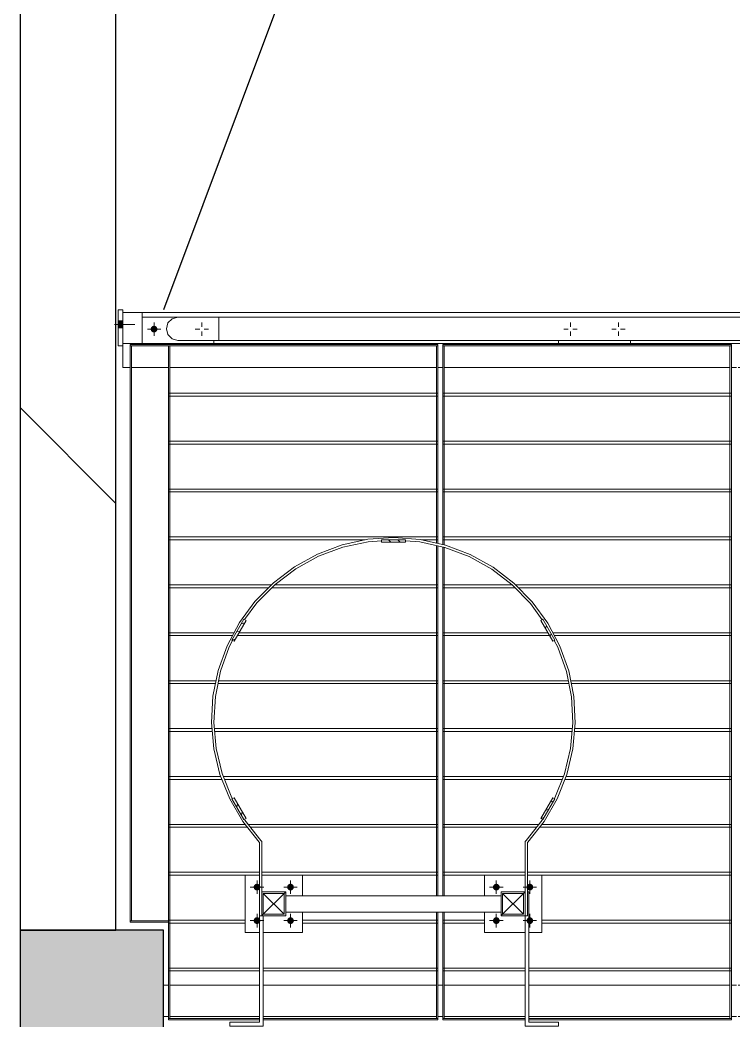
# Model space of a CAD drawing. Header units: millimetres. Extents: x -153298 to 620751, y -313239 to 250031.
# Drawn here: x -4024 to -2533, y 161527 to 163617 of the extents above; entities that cross this region are included whole.
import ezdxf

# ---------------------------------------------------------------- set-up
doc = ezdxf.new("R2010")
doc.units = ezdxf.units.MM
doc.linetypes.add('XKITLINE00', pattern=[0])
for name, color, linetype in [('000 - CONCRETE_COL_HATCH_', 251, 'Continuous'), ('000 - CONCRETE_WALL_CUT_COLOR_2', 2, 'Continuous'), ('000 - CONCRETE_WALL_HATCH_', 251, 'Continuous'), ('000 - CONCRETE_WALL_WIPEOUT_', 250, 'Continuous'), ('000 - EXISTING_BUILDING_MAIN_COLOR_1', 1, 'Continuous'), ('000 - EXISTING_BUILDING_MAIN_COLOR_251', 251, 'Continuous'), ('000 - EXISTING_BUILDING_SYMBOL_', 251, 'Continuous'), ('000 - EXISTING_COLUMN_CUT_COLOR_5', 5, 'Continuous'), ('000 - EXISTING_CONCRETE_MAIN_COLOR_1', 1, 'Continuous')]:
    doc.layers.add(name, color=color, linetype=linetype)

# ---------------------------------------------------------------- blocks, each defined once
blk = doc.blocks.new('*A106105')
at = {"layer": '000 - EXISTING_BUILDING_MAIN_COLOR_251', "linetype": 'XKITLINE00', "lineweight": 0}
for p, q in [((327.591715, 178.068498), (327.537074, 178.083139)), ((327.673173, 178.161716), (327.673173, 178.161716)), ((327.673173, 178.161716), (327.673173, 178.161716)), ((327.455615, 177.989921), (327.400974, 178.004562))]:
    blk.add_line(p, q, dxfattribs=at)
blk = doc.blocks.new('*A107106')
at = {"layer": '000 - EXISTING_BUILDING_MAIN_COLOR_251', "linetype": 'XKITLINE00', "lineweight": 0}
for p, q in [((330.341404, 178.107075), (330.326763, 178.161716)), ((330.477504, 178.028498), (330.462863, 178.083139)), ((330.613604, 177.949921), (330.598963, 178.004562))]:
    blk.add_line(p, q, dxfattribs=at)
blk = doc.blocks.new('*A108107')
at = {"layer": '000 - EXISTING_BUILDING_MAIN_COLOR_251', "linetype": 'XKITLINE00', "lineweight": 0}
for p, q in [((331.959968, 175.66364), (331.959968, 175.66364)), ((331.959968, 175.506486), (331.999968, 175.546486)), ((331.959968, 175.349331), (331.999968, 175.389331))]:
    blk.add_line(p, q, dxfattribs=at)
blk = doc.blocks.new('*A127126')
at = {"layer": '000 - EXISTING_BUILDING_MAIN_COLOR_251', "linetype": 'XKITLINE00', "lineweight": 0}
for p, q in [((325.745667, 177.637873), (325.719968, 177.663571)), ((325.719968, 177.663571), (325.719968, 177.663571)), ((326.119968, 177.263571), (326.094368, 177.289171))]:
    blk.add_line(p, q, dxfattribs=at)
blk = doc.blocks.new('*A128127')
at = {"layer": '000 - EXISTING_BUILDING_MAIN_COLOR_251', "linetype": 'XKITLINE00', "lineweight": 0}
for p, q in [((327.361404, 172.945564), (327.346763, 173.000205)), ((327.497504, 172.866987), (327.482863, 172.921628)), ((327.633604, 172.788409), (327.618963, 172.84305))]:
    blk.add_line(p, q, dxfattribs=at)
blk = doc.blocks.new('*A129128')
at = {"layer": '000 - EXISTING_BUILDING_MAIN_COLOR_251', "linetype": 'XKITLINE00', "lineweight": 0}
for p, q in [((330.571715, 172.906987), (330.517074, 172.921628)), ((330.653173, 173.000205), (330.653173, 173.000205)), ((330.653173, 173.000205), (330.653173, 173.000205)), ((330.435615, 172.828409), (330.380974, 172.84305))]:
    blk.add_line(p, q, dxfattribs=at)
blk = doc.blocks.new('*A130129')
at = {"layer": '000 - EXISTING_BUILDING_MAIN_COLOR_251', "linetype": 'XKITLINE00', "lineweight": 0}
for p, q in [((325.745667, 173.63793), (325.719968, 173.663629)), ((325.719968, 173.663629), (325.719968, 173.663629)), ((326.119968, 173.263629), (326.094368, 173.289229))]:
    blk.add_line(p, q, dxfattribs=at)
blk = doc.blocks.new('*A266263')
at = {"layer": '000 - EXISTING_BUILDING_MAIN_COLOR_251', "linetype": 'XKITLINE00', "lineweight": 0}
for p, q in [((330.653173, 173.000205), (330.306763, 172.800205)), ((330.326763, 172.765564), (330.673173, 172.965564)), ((330.673173, 172.965564), (330.653173, 173.000205)), ((330.326763, 172.765564), (330.306763, 172.800205))]:
    blk.add_line(p, q, dxfattribs=at)
blk = doc.blocks.new('*A267264')
at = {"layer": '000 - EXISTING_BUILDING_MAIN_COLOR_251', "linetype": 'XKITLINE00', "lineweight": 0}
for p, q in [((327.673173, 178.161716), (327.326763, 177.961716)), ((327.346763, 177.927075), (327.693173, 178.127075)), ((327.693173, 178.127075), (327.673173, 178.161716)), ((327.346763, 177.927075), (327.326763, 177.961716))]:
    blk.add_line(p, q, dxfattribs=at)
blk = doc.blocks.new('*A268265')
at = {"layer": '000 - EXISTING_BUILDING_MAIN_COLOR_251', "linetype": 'XKITLINE00', "lineweight": 0}
for p, q in [((330.326763, 178.161716), (330.306763, 178.127075)), ((330.306763, 178.127075), (330.653173, 177.927075)), ((330.673173, 177.961716), (330.326763, 178.161716)), ((330.653173, 177.927075), (330.673173, 177.961716))]:
    blk.add_line(p, q, dxfattribs=at)
blk = doc.blocks.new('*A269266')
at = {"layer": '000 - EXISTING_BUILDING_MAIN_COLOR_251', "linetype": 'XKITLINE00', "lineweight": 0}
for p, q in [((331.999968, 175.66364), (331.959968, 175.66364)), ((331.959968, 175.66364), (331.959968, 175.26364)), ((331.999968, 175.26364), (331.999968, 175.66364)), ((331.959968, 175.26364), (331.999968, 175.26364))]:
    blk.add_line(p, q, dxfattribs=at)
blk = doc.blocks.new('*A837823')
at = {"layer": '000 - EXISTING_BUILDING_MAIN_COLOR_251', "linetype": 'XKITLINE00', "lineweight": 0}
for p, q in [((324.04, 179.223982), (324.04, 179.303982)), ((324.56, 179.223982), (324.56, 179.303982)), ((324.04, 177.702291), (324.04, 179.199982)), ((324.56, 177.702291), (324.56, 179.199982)), ((324.04, 174.743982), (324.04, 177.638291)), ((324.56, 174.743982), (324.56, 177.638291)), ((324.04, 174.639982), (324.04, 174.719982)), ((324.56, 174.639982), (324.56, 174.719982)), ((324.04, 173.263949), (324.04, 174.615982)), ((324.56, 173.263949), (324.56, 174.615982)), ((324.04, 169.840023), (324.04, 173.199949)), ((324.56, 169.840023), (324.56, 173.199949)), ((324.04, 169.728023), (324.04, 169.816023)), ((324.04, 165.248023), (324.04, 169.704023)), ((324.56, 169.728023), (324.56, 169.816023)), ((324.56, 165.248023), (324.56, 169.704023)), ((324.04, 165.184002), (324.04, 165.224023)), ((324.04, 165.184002), (324.56, 165.184002)), ((324.56, 165.184002), (324.56, 165.224023))]:
    blk.add_line(p, q, dxfattribs=at)
blk = doc.blocks.new('*A838824')
at = {"layer": '000 - EXISTING_BUILDING_MAIN_COLOR_1', "linetype": 'XKITLINE00', "lineweight": 0}
for p, q in [((335.331209, 178.383943), (335.331209, 165.823943)), ((335.331209, 178.383943), (335.720009, 178.383943)), ((335.720009, 165.823943), (335.720009, 178.383943)), ((335.331209, 165.823943), (335.720009, 165.823943))]:
    blk.add_line(p, q, dxfattribs=at)
blk = doc.blocks.new('*A842828')
at = {"layer": '000 - EXISTING_BUILDING_MAIN_COLOR_251', "linetype": 'XKITLINE00', "lineweight": 0}
for p, q in [((325.719968, 177.663571), (326.119968, 177.663571)), ((325.719968, 177.663571), (325.719968, 177.263571)), ((325.745568, 177.289171), (326.094368, 177.637971)), ((325.745568, 177.637971), (326.094368, 177.289171)), ((325.745568, 177.289171), (325.745568, 177.637971)), ((325.745568, 177.637971), (326.094368, 177.637971)), ((326.094368, 177.637971), (326.094368, 177.289171)), ((326.119968, 177.263571), (326.119968, 177.663571)), ((325.719968, 177.263571), (326.119968, 177.263571)), ((326.094368, 177.289171), (325.745568, 177.289171))]:
    blk.add_line(p, q, dxfattribs=at)
blk = doc.blocks.new('*A867853')
at = {"layer": '000 - EXISTING_BUILDING_MAIN_COLOR_251', "linetype": 'XKITLINE00', "lineweight": 0}
for p, q in [((325.439968, 177.9434), (326.399968, 177.9434)), ((325.439968, 177.702291), (325.439968, 177.9434)), ((326.399968, 177.702958), (326.399968, 177.9434)), ((325.439968, 176.9834), (325.439968, 177.638291)), ((326.399968, 176.9834), (326.399968, 177.662958)), ((325.439968, 176.9834), (325.783968, 176.9834)), ((326.055968, 176.9834), (326.399968, 176.9834))]:
    blk.add_line(p, q, dxfattribs=at)
blk = doc.blocks.new('*A868854')
at = {"layer": '000 - EXISTING_BUILDING_MAIN_COLOR_251', "linetype": 'XKITLINE00', "lineweight": 0}
for p, q in [((325.439968, 173.263949), (325.439968, 173.9438)), ((325.439968, 173.9438), (325.783968, 173.9438)), ((326.055968, 173.9438), (326.399968, 173.9438)), ((326.399968, 173.26364), (326.399968, 173.9438)), ((326.399968, 172.9838), (326.399968, 173.22364)), ((325.439968, 172.9838), (325.439968, 173.199949)), ((326.399968, 172.9838), (325.439968, 172.9838))]:
    blk.add_line(p, q, dxfattribs=at)
blk = doc.blocks.new('*A869855')
at = {"layer": '000 - EXISTING_BUILDING_MAIN_COLOR_1', "linetype": 'XKITLINE00', "lineweight": 0}
for p, q in [((335.720009, 179.663943), (335.800009, 179.663943)), ((335.720009, 179.064097), (335.720009, 179.663943)), ((335.800009, 179.663943), (335.800009, 164.53909)), ((335.720009, 164.53909), (335.720009, 165.143825)), ((335.800009, 164.53909), (335.720009, 164.53909))]:
    blk.add_line(p, q, dxfattribs=at)
blk = doc.blocks.new('*A871857')
at = {"layer": '000 - EXISTING_BUILDING_MAIN_COLOR_1', "linetype": 'XKITLINE00', "lineweight": 0}
for p, q in [((335.357286, 179.161179), (335.428441, 179.232334)), ((335.428441, 179.232334), (335.525641, 179.258379)), ((335.525641, 179.258379), (335.622841, 179.232334)), ((335.622841, 179.232334), (335.693996, 179.161179)), ((335.331241, 179.063979), (335.357286, 179.161179)), ((335.331241, 179.063979), (335.331241, 178.383979)), ((335.693996, 179.161179), (335.720041, 179.063979)), ((335.720041, 179.063979), (335.720041, 178.383979)), ((335.331241, 178.383979), (335.720041, 178.383979))]:
    blk.add_line(p, q, dxfattribs=at)
blk = doc.blocks.new('*A872858')
at = {"layer": '000 - EXISTING_BUILDING_MAIN_COLOR_251', "linetype": 'XKITLINE00', "lineweight": 0}
for p, q in [((328.510647, 178.463995), (328.08341, 178.362156)), ((328.095471, 178.324018), (328.517086, 178.424517)), ((328.9481, 178.503205), (328.510647, 178.463995)), ((328.517086, 178.424517), (328.948784, 178.463211)), ((329.386638, 178.478968), (328.9481, 178.503205)), ((328.948784, 178.463211), (329.381551, 178.439292)), ((329.381551, 178.439292), (329.806354, 178.353261)), ((329.817105, 178.391789), (329.386638, 178.478968)), ((330.230518, 178.243489), (329.817105, 178.391789)), ((328.08341, 178.362156), (327.675307, 178.199814)), ((327.692738, 178.163812), (328.095471, 178.324018)), ((329.806354, 178.353261), (330.214327, 178.206912)), ((330.618245, 178.037163), (330.230518, 178.243489)), ((327.675307, 178.199814), (327.294858, 177.980358)), ((327.677153, 178.154822), (327.692738, 178.163812)), ((330.214327, 178.206912), (330.320299, 178.15052)), ((327.294858, 177.980358), (326.950003, 177.708369)), ((326.976978, 177.678833), (327.317295, 177.947244)), ((327.317295, 177.947244), (327.330666, 177.954957)), ((330.972193, 177.777118), (330.618245, 178.037163)), ((330.66733, 177.951595), (330.946243, 177.746678)), ((330.946243, 177.746678), (331.254908, 177.442399)), ((331.284974, 177.468782), (330.972193, 177.777118)), ((326.944079, 177.702958), (325.719968, 177.702958)), ((325.719968, 177.702958), (325.719968, 177.663571)), ((326.119968, 177.662958), (326.959596, 177.662958)), ((326.944079, 177.702958), (326.950003, 177.708369)), ((326.959596, 177.662958), (326.976978, 177.678833)), ((331.254908, 177.442399), (331.516504, 177.096817)), ((331.550058, 177.118592), (331.284974, 177.468782)), ((331.516504, 177.096817), (331.725571, 176.717145)), ((331.761912, 176.733858), (331.550058, 177.118592)), ((331.916114, 176.32261), (331.761912, 176.733858)), ((331.725571, 176.717145), (331.877744, 176.311309)), ((331.877744, 176.311309), (331.969847, 175.88778)), ((332.009445, 175.893434), (331.916114, 176.32261)), ((331.969847, 175.88778), (331.985455, 175.66364)), ((332.039956, 175.455289), (332.009445, 175.893434)), ((332.007177, 175.018425), (332.039956, 175.455289)), ((331.985568, 175.26364), (331.967609, 175.024285)), ((331.967609, 175.024285), (331.87363, 174.602296)), ((331.911946, 174.59081), (332.007177, 175.018425)), ((331.87363, 174.602296), (331.719973, 174.198196)), ((331.75624, 174.181323), (331.911946, 174.59081)), ((331.719973, 174.198196), (331.509829, 173.820379)), ((331.543293, 173.798468), (331.75624, 174.181323)), ((331.509829, 173.820379), (331.247561, 173.47669)), ((331.277528, 173.450196), (331.543293, 173.798468)), ((331.247561, 173.47669), (330.938616, 173.174267)), ((330.964465, 173.143741), (331.277528, 173.450196)), ((325.719968, 173.22364), (325.719968, 173.26364)), ((326.944826, 173.22364), (325.719968, 173.22364)), ((326.119968, 173.26364), (326.960336, 173.26364)), ((326.944826, 173.22364), (326.950753, 173.218231)), ((326.950753, 173.218231), (327.294788, 172.947003)), ((326.960336, 173.26364), (326.977717, 173.247777)), ((326.977717, 173.247777), (327.317224, 172.980118)), ((330.610603, 172.885465), (330.964465, 173.143741)), ((330.938616, 173.174267), (330.667096, 172.97609)), ((327.294788, 172.947003), (327.674235, 172.728042)), ((327.317224, 172.980118), (327.330682, 172.972352)), ((330.223293, 172.680734), (330.610603, 172.885465)), ((327.674235, 172.728042), (328.081214, 172.565894)), ((327.677137, 172.772429), (327.691679, 172.764038)), ((328.093303, 172.604023), (327.691679, 172.764038)), ((330.207197, 172.717352), (329.799912, 172.57235)), ((330.320132, 172.77705), (330.207197, 172.717352)), ((328.081214, 172.565894), (328.507273, 172.463926)), ((328.513756, 172.503397), (328.093303, 172.604023)), ((329.799912, 172.57235), (329.376014, 172.487395)), ((329.810578, 172.533799), (330.223293, 172.680734)), ((328.507273, 172.463926), (328.943565, 172.424257)), ((328.944307, 172.46425), (328.513756, 172.503397)), ((328.943565, 172.424257), (329.381028, 172.44771)), ((329.376014, 172.487395), (328.944307, 172.46425)), ((329.381028, 172.44771), (329.810578, 172.533799))]:
    blk.add_line(p, q, dxfattribs=at)
blk = doc.blocks.new('*A873859')
at = {"layer": '000 - EXISTING_BUILDING_MAIN_COLOR_251', "linetype": 'XKITLINE00', "lineweight": 0}
for p, q in [((327.326763, 172.965564), (327.346763, 173.000205)), ((327.326763, 172.965564), (327.673173, 172.765564)), ((327.346763, 173.000205), (327.693173, 172.800205)), ((327.673173, 172.765564), (327.693173, 172.800205))]:
    blk.add_line(p, q, dxfattribs=at)
blk = doc.blocks.new('*A984969')
at = {"layer": '000 - EXISTING_BUILDING_MAIN_COLOR_251', "linetype": 'XKITLINE00', "lineweight": 0}
for p, q in [((326.119968, 173.663629), (325.719968, 173.663629)), ((325.719968, 173.663629), (325.719968, 173.263629)), ((325.745568, 173.289229), (326.094368, 173.638029)), ((325.745568, 173.638029), (326.094368, 173.289229)), ((325.745568, 173.289229), (325.745568, 173.638029)), ((325.745568, 173.638029), (326.094368, 173.638029)), ((326.094368, 173.638029), (326.094368, 173.289229)), ((326.119968, 173.263629), (326.119968, 173.663629)), ((325.719968, 173.263629), (326.119968, 173.263629)), ((326.094368, 173.289229), (325.745568, 173.289229))]:
    blk.add_line(p, q, dxfattribs=at)
blk = doc.blocks.new('*A985970')
at = {"layer": '000 - EXISTING_BUILDING_MAIN_COLOR_1', "linetype": 'XKITLINE00', "lineweight": 0}
for p, q in [((323.984009, 177.702291), (323.984009, 179.223982)), ((323.984009, 179.223982), (324.008009, 179.223982)), ((324.008009, 177.702291), (324.008009, 179.223982)), ((323.984009, 174.719982), (323.984009, 177.638291)), ((324.008009, 174.719982), (324.008009, 177.638291)), ((323.984009, 174.719982), (324.008009, 174.719982))]:
    blk.add_line(p, q, dxfattribs=at)
blk = doc.blocks.new('*A986971')
at = {"layer": '000 - EXISTING_BUILDING_MAIN_COLOR_1', "linetype": 'XKITLINE00', "lineweight": 0}
for p, q in [((325.612009, 179.223963), (325.611999, 179.864)), ((325.611999, 179.864), (325.635999, 179.864)), ((325.636009, 179.223964), (325.635999, 179.864)), ((325.612009, 179.223963), (325.636009, 179.223964))]:
    blk.add_line(p, q, dxfattribs=at)
blk = doc.blocks.new('*A987972')
at = {"layer": '000 - EXISTING_BUILDING_MAIN_COLOR_251', "linetype": 'XKITLINE00', "lineweight": 0}
for p, q in [((334.880003, 179.98398), (335.240003, 179.98398)), ((334.880003, 179.863977), (334.880003, 179.98398)), ((334.880003, 179.223982), (334.880003, 179.839977)), ((334.880003, 174.743982), (334.880003, 179.199982)), ((334.880003, 174.639982), (334.880003, 174.719982)), ((334.880003, 169.840023), (334.880003, 174.615982)), ((334.880003, 169.728023), (334.880003, 169.816023)), ((334.880003, 165.248023), (334.880003, 169.704023)), ((334.880003, 164.608023), (334.880003, 165.224023)), ((334.880003, 164.543921), (334.880003, 164.584023)), ((334.880003, 164.543921), (335.280003, 164.543921))]:
    blk.add_line(p, q, dxfattribs=at)
blk = doc.blocks.new('*A988973')
at = {"layer": '000 - EXISTING_BUILDING_MAIN_COLOR_1', "linetype": 'XKITLINE00', "lineweight": 0}
for p, q in [((324.008009, 179.223982), (324.008009, 179.199982)), ((324.008009, 179.223982), (335.240009, 179.223982)), ((324.008009, 179.199982), (335.240009, 179.199982)), ((335.240009, 179.223982), (335.240009, 179.199982))]:
    blk.add_line(p, q, dxfattribs=at)
blk = doc.blocks.new('*A989974')
at = {"layer": '000 - EXISTING_BUILDING_MAIN_COLOR_251', "linetype": 'XKITLINE00', "lineweight": 0}
for p, q in [((324.008009, 174.743982), (324.008009, 174.719982)), ((324.008009, 174.743982), (325.783968, 174.743982)), ((324.008009, 174.719982), (325.783968, 174.719982)), ((326.055968, 174.743982), (331.905184, 174.743982)), ((326.055968, 174.719982), (331.899839, 174.719982)), ((331.940713, 174.719982), (335.240009, 174.719982)), ((331.946058, 174.743982), (335.240009, 174.743982)), ((335.240009, 174.743982), (335.240009, 174.719982))]:
    blk.add_line(p, q, dxfattribs=at)
blk = doc.blocks.new('*A990975')
at = {"layer": '000 - EXISTING_BUILDING_MAIN_COLOR_1', "linetype": 'XKITLINE00', "lineweight": 0}
for p, q in [((325.636, 179.863977), (325.636, 179.839977)), ((325.636, 179.863977), (335.240009, 179.863977)), ((325.636, 179.839977), (335.240009, 179.839977)), ((335.240009, 179.863977), (335.240009, 179.839977))]:
    blk.add_line(p, q, dxfattribs=at)
blk = doc.blocks.new('*A991976')
at = {"layer": '000 - EXISTING_BUILDING_MAIN_COLOR_251', "linetype": 'XKITLINE00', "lineweight": 0}
for p, q in [((324.008009, 174.639982), (324.008009, 174.615982)), ((324.008009, 174.639982), (325.783968, 174.639982)), ((324.008009, 174.615982), (325.783968, 174.615982)), ((326.055968, 174.639982), (331.882023, 174.639982)), ((326.055968, 174.615982), (331.876678, 174.615982)), ((331.917551, 174.615982), (335.240009, 174.615982)), ((331.922896, 174.639982), (335.240009, 174.639982)), ((335.240009, 174.639982), (335.240009, 174.615982))]:
    blk.add_line(p, q, dxfattribs=at)
blk = doc.blocks.new('*A992977')
at = {"layer": '000 - EXISTING_BUILDING_MAIN_COLOR_251', "linetype": 'XKITLINE00', "lineweight": 0}
for p, q in [((330.400009, 178.153295), (330.400009, 179.223982)), ((330.400009, 179.223982), (330.448009, 179.223982)), ((330.448009, 178.127752), (330.448009, 179.223982)), ((330.400009, 174.719982), (330.400009, 178.073239)), ((330.448009, 174.719982), (330.448009, 178.045527)), ((330.400009, 174.719982), (330.448009, 174.719982))]:
    blk.add_line(p, q, dxfattribs=at)
blk = doc.blocks.new('*A993978')
at = {"layer": '000 - EXISTING_BUILDING_MAIN_COLOR_251', "linetype": 'XKITLINE00', "lineweight": 0}
for p, q in [((331.200009, 173.430143), (331.200009, 174.639982)), ((331.200009, 174.639982), (331.248009, 174.639982)), ((331.248009, 173.477278), (331.248009, 174.639982)), ((331.248009, 169.816023), (331.248009, 173.4213)), ((331.200009, 169.816023), (331.200009, 173.374313)), ((331.200009, 169.816023), (331.248009, 169.816023))]:
    blk.add_line(p, q, dxfattribs=at)
blk = doc.blocks.new('*A994979')
at = {"layer": '000 - EXISTING_BUILDING_MAIN_COLOR_251', "linetype": 'XKITLINE00', "lineweight": 0}
for p, q in [((331.200009, 177.552539), (331.200009, 179.223982)), ((331.200009, 179.223982), (331.248009, 179.223982)), ((331.248009, 177.505221), (331.248009, 179.223982)), ((331.200009, 174.719982), (331.200009, 177.496518)), ((331.248009, 174.719982), (331.248009, 177.4492)), ((331.200009, 174.719982), (331.248009, 174.719982))]:
    blk.add_line(p, q, dxfattribs=at)
blk = doc.blocks.new('*A995980')
at = {"layer": '000 - EXISTING_BUILDING_MAIN_COLOR_251', "linetype": 'XKITLINE00', "lineweight": 0}
for p, q in [((332.000009, 169.816023), (332.000009, 174.639982)), ((332.000009, 174.639982), (332.048009, 174.639982)), ((332.048009, 169.816023), (332.048009, 174.639982)), ((332.000009, 169.816023), (332.048009, 169.816023))]:
    blk.add_line(p, q, dxfattribs=at)
blk = doc.blocks.new('*A996981')
at = {"layer": '000 - EXISTING_BUILDING_MAIN_COLOR_251', "linetype": 'XKITLINE00', "lineweight": 0}
for p, q in [((332.000009, 175.936824), (332.000009, 179.223982)), ((332.000009, 179.223982), (332.048009, 179.223982)), ((332.048009, 174.719982), (332.048009, 179.223982)), ((332.000009, 174.719982), (332.000009, 174.98624)), ((332.000009, 174.719982), (332.048009, 174.719982))]:
    blk.add_line(p, q, dxfattribs=at)
blk = doc.blocks.new('*A997982')
at = {"layer": '000 - EXISTING_BUILDING_MAIN_COLOR_251', "linetype": 'XKITLINE00', "lineweight": 0}
for p, q in [((332.800009, 169.816023), (332.800009, 174.639982)), ((332.800009, 174.639982), (332.848009, 174.639982)), ((332.848009, 169.816023), (332.848009, 174.639982)), ((332.800009, 169.816023), (332.848009, 169.816023))]:
    blk.add_line(p, q, dxfattribs=at)
blk = doc.blocks.new('*A998983')
at = {"layer": '000 - EXISTING_BUILDING_MAIN_COLOR_251', "linetype": 'XKITLINE00', "lineweight": 0}
for p, q in [((332.800009, 174.719982), (332.800009, 179.223982)), ((332.800009, 179.223982), (332.848009, 179.223982)), ((332.848009, 174.719982), (332.848009, 179.223982)), ((332.800009, 174.719982), (332.848009, 174.719982))]:
    blk.add_line(p, q, dxfattribs=at)
blk = doc.blocks.new('*A999984')
at = {"layer": '000 - EXISTING_BUILDING_MAIN_COLOR_251', "linetype": 'XKITLINE00', "lineweight": 0}
for p, q in [((333.600009, 169.816023), (333.600009, 174.639982)), ((333.600009, 174.639982), (333.648009, 174.639982)), ((333.648009, 169.816023), (333.648009, 174.639982)), ((333.600009, 169.816023), (333.648009, 169.816023))]:
    blk.add_line(p, q, dxfattribs=at)
blk = doc.blocks.new('*A1000985')
at = {"layer": '000 - EXISTING_BUILDING_MAIN_COLOR_251', "linetype": 'XKITLINE00', "lineweight": 0}
for p, q in [((334.400009, 174.719982), (334.400009, 179.223982)), ((334.400009, 179.223982), (334.448009, 179.223982)), ((334.448009, 174.719982), (334.448009, 179.223982)), ((334.400009, 174.719982), (334.448009, 174.719982))]:
    blk.add_line(p, q, dxfattribs=at)
blk = doc.blocks.new('*A1001986')
at = {"layer": '000 - EXISTING_BUILDING_MAIN_COLOR_251', "linetype": 'XKITLINE00', "lineweight": 0}
for p, q in [((333.600009, 174.719982), (333.600009, 179.223982)), ((333.600009, 179.223982), (333.648009, 179.223982)), ((333.648009, 174.719982), (333.648009, 179.223982)), ((333.600009, 174.719982), (333.648009, 174.719982))]:
    blk.add_line(p, q, dxfattribs=at)
blk = doc.blocks.new('*A1002987')
at = {"layer": '000 - EXISTING_BUILDING_MAIN_COLOR_1', "linetype": 'XKITLINE00', "lineweight": 0}
for p, q in [((335.240009, 169.816023), (335.240009, 174.639982)), ((335.240009, 174.639982), (335.264009, 174.639982)), ((335.264009, 169.816023), (335.264009, 174.639982)), ((335.240009, 169.816023), (335.264009, 169.816023))]:
    blk.add_line(p, q, dxfattribs=at)
blk = doc.blocks.new('*A1003988')
at = {"layer": '000 - EXISTING_BUILDING_MAIN_COLOR_1', "linetype": 'XKITLINE00', "lineweight": 0}
for p, q in [((335.240009, 174.719982), (335.240009, 179.863982)), ((335.240009, 179.863982), (335.264009, 179.863982)), ((335.264009, 174.719982), (335.264009, 179.863982)), ((335.240009, 174.719982), (335.264009, 174.719982))]:
    blk.add_line(p, q, dxfattribs=at)
blk = doc.blocks.new('*A1004989')
at = {"layer": '000 - EXISTING_BUILDING_MAIN_COLOR_251', "linetype": 'XKITLINE00', "lineweight": 0}
for p, q in [((334.400009, 169.816023), (334.400009, 174.639982)), ((334.400009, 174.639982), (334.448009, 174.639982)), ((334.448009, 169.816023), (334.448009, 174.639982)), ((334.400009, 169.816023), (334.448009, 169.816023))]:
    blk.add_line(p, q, dxfattribs=at)
blk = doc.blocks.new('*A1005990')
at = {"layer": '000 - EXISTING_BUILDING_MAIN_COLOR_251', "linetype": 'XKITLINE00', "lineweight": 0}
for p, q in [((330.400009, 172.854041), (330.400009, 174.639982)), ((330.400009, 174.639982), (330.448009, 174.639982)), ((330.448009, 172.881753), (330.448009, 174.639982)), ((330.400009, 169.816023), (330.400009, 172.774146)), ((330.448009, 169.816023), (330.448009, 172.799519)), ((330.400009, 169.816023), (330.448009, 169.816023))]:
    blk.add_line(p, q, dxfattribs=at)
blk = doc.blocks.new('*A1006991')
at = {"layer": '000 - EXISTING_BUILDING_MAIN_COLOR_251', "linetype": 'XKITLINE00', "lineweight": 0}
for p, q in [((329.600009, 178.435755), (329.600009, 179.223982)), ((329.600009, 179.223982), (329.648009, 179.223982)), ((329.648009, 178.426034), (329.648009, 179.223982)), ((329.600009, 174.719982), (329.600009, 178.39505)), ((329.648009, 174.719982), (329.648009, 178.385329)), ((329.600009, 174.719982), (329.648009, 174.719982))]:
    blk.add_line(p, q, dxfattribs=at)
blk = doc.blocks.new('*A1007992')
at = {"layer": '000 - EXISTING_BUILDING_MAIN_COLOR_251', "linetype": 'XKITLINE00', "lineweight": 0}
for p, q in [((329.600009, 172.532287), (329.600009, 174.639982)), ((329.600009, 174.639982), (329.648009, 174.639982)), ((329.648009, 172.541907), (329.648009, 174.639982)), ((329.600009, 169.816023), (329.600009, 172.491598)), ((329.648009, 169.816023), (329.648009, 172.501217)), ((329.600009, 169.816023), (329.648009, 169.816023))]:
    blk.add_line(p, q, dxfattribs=at)
blk = doc.blocks.new('*A1008993')
at = {"layer": '000 - EXISTING_BUILDING_MAIN_COLOR_251', "linetype": 'XKITLINE00', "lineweight": 0}
for p, q in [((328.800009, 178.489931), (328.800009, 179.223982)), ((328.800009, 179.223982), (328.848009, 179.223982)), ((328.848009, 178.494234), (328.848009, 179.223982)), ((328.800009, 174.719982), (328.800009, 178.449876)), ((328.848009, 174.719982), (328.848009, 178.454178)), ((328.800009, 174.719982), (328.848009, 174.719982))]:
    blk.add_line(p, q, dxfattribs=at)
blk = doc.blocks.new('*A1009994')
at = {"layer": '000 - EXISTING_BUILDING_MAIN_COLOR_251', "linetype": 'XKITLINE00', "lineweight": 0}
for p, q in [((328.800009, 172.47737), (328.800009, 174.639982)), ((328.800009, 174.639982), (328.848009, 174.639982)), ((328.848009, 172.473006), (328.848009, 174.639982)), ((328.800009, 169.816023), (328.800009, 172.43731)), ((328.848009, 169.816023), (328.848009, 172.432945)), ((328.800009, 169.816023), (328.848009, 169.816023))]:
    blk.add_line(p, q, dxfattribs=at)
blk = doc.blocks.new('*A1010995')
at = {"layer": '000 - EXISTING_BUILDING_MAIN_COLOR_1', "linetype": 'XKITLINE00', "lineweight": 0}
for p, q in [((335.720009, 179.663943), (335.280009, 179.663943)), ((335.280009, 179.663943), (335.280009, 178.463943)), ((335.280009, 178.463943), (335.331241, 178.463943))]:
    blk.add_line(p, q, dxfattribs=at)
blk = doc.blocks.new('*A1011996')
at = {"layer": '000 - EXISTING_BUILDING_MAIN_COLOR_1', "linetype": 'XKITLINE00', "lineweight": 0}
for p, q in [((335.331209, 172.703943), (335.280009, 172.703943)), ((335.280009, 172.703943), (335.280009, 171.503943)), ((335.280009, 171.503943), (335.331209, 171.503943))]:
    blk.add_line(p, q, dxfattribs=at)
blk = doc.blocks.new('*A1012997')
at = {"layer": '000 - EXISTING_BUILDING_MAIN_COLOR_1', "linetype": 'XKITLINE00', "lineweight": 0}
for p, q in [((335.240003, 179.984), (335.240003, 180.064)), ((335.840003, 180.064), (335.240003, 180.064)), ((335.840003, 179.984), (335.840003, 180.064)), ((335.840003, 179.984), (335.240003, 179.984))]:
    blk.add_line(p, q, dxfattribs=at)
blk = doc.blocks.new('*A1013998')
at = {"layer": '000 - EXISTING_BUILDING_MAIN_COLOR_251', "linetype": 'XKITLINE00', "lineweight": 0}
for p, q in [((325.783968, 173.66364), (325.783968, 177.26356)), ((326.055968, 173.66364), (326.055968, 177.26356))]:
    blk.add_line(p, q, dxfattribs=at)
blk = doc.blocks.new('*A1014999')
at = {"layer": '000 - EXISTING_BUILDING_MAIN_COLOR_251', "linetype": 'XKITLINE00', "lineweight": 0}
for p, q in [((323.879968, 177.638291), (323.879968, 178.198291)), ((323.879968, 178.198291), (323.943968, 178.198291)), ((323.943968, 177.702291), (323.943968, 178.198291)), ((323.879968, 177.638291), (325.719968, 177.638291)), ((323.943968, 177.702291), (325.719968, 177.702291))]:
    blk.add_line(p, q, dxfattribs=at)
blk = doc.blocks.new('*A10151000')
at = {"layer": '000 - EXISTING_BUILDING_MAIN_COLOR_251', "linetype": 'XKITLINE00', "lineweight": 0}
for p, q in [((323.879968, 172.703949), (323.879968, 173.263949)), ((323.879968, 173.263949), (325.719968, 173.263949)), ((326.119968, 173.199949), (326.119968, 173.22364)), ((323.943968, 173.199949), (323.943968, 172.703949)), ((323.943968, 173.199949), (326.119968, 173.199949)), ((323.943968, 172.703949), (323.879968, 172.703949))]:
    blk.add_line(p, q, dxfattribs=at)
blk = doc.blocks.new('*A10181003')
at = {"layer": '000 - EXISTING_CONCRETE_MAIN_COLOR_1', "linetype": 'XKITLINE00', "lineweight": 0}
for p, q in [((325.48, 181.703982), (373.48, 181.703982)), ((325.48, 180.103982), (373.48, 180.103982))]:
    blk.add_line(p, q, dxfattribs=at)
blk = doc.blocks.new('*A10211006')
at = {"layer": '000 - EXISTING_BUILDING_MAIN_COLOR_1', "linetype": 'XKITLINE00', "lineweight": 0}
for p, q in [((335.520009, 172.615943), (335.520009, 172.541351)), ((335.408009, 172.503943), (335.482601, 172.503943)), ((335.520009, 172.391943), (335.520009, 172.466535)), ((335.632009, 172.503943), (335.557417, 172.503943)), ((335.520009, 171.815943), (335.520009, 171.741351)), ((335.408009, 171.703943), (335.482601, 171.703943)), ((335.520009, 171.591943), (335.520009, 171.666535)), ((335.632009, 171.703943), (335.557417, 171.703943))]:
    blk.add_line(p, q, dxfattribs=at)
blk = doc.blocks.new('*A10221007')
at = {"layer": '000 - EXISTING_BUILDING_MAIN_COLOR_1'}
blk.add_hatch(color=256, dxfattribs=at).paths.add_polyline_path([(335.509, 179.409), (335.499, 179.412), (335.489, 179.417), (335.48, 179.424), (335.473, 179.433), (335.468, 179.443), (335.465, 179.453), (335.464, 179.464), (335.465, 179.475), (335.468, 179.485), (335.473, 179.495), (335.48, 179.504), (335.489, 179.511), (335.499, 179.516), (335.509, 179.519), (335.52, 179.52), (335.531, 179.519), (335.541, 179.516), (335.551, 179.511), (335.56, 179.504), (335.567, 179.495), (335.572, 179.485), (335.575, 179.475), (335.576, 179.464), (335.575, 179.453), (335.572, 179.443), (335.567, 179.433), (335.56, 179.424), (335.551, 179.417), (335.541, 179.412), (335.531, 179.409), (335.52, 179.408)], flags=17)
at = {"layer": '000 - EXISTING_BUILDING_MAIN_COLOR_1', "linetype": 'XKITLINE00', "lineweight": 0}
for p, q in [((335.52, 179.576), (335.52, 179.352)), ((335.632, 179.464), (335.408, 179.464)), ((335.52, 178.776), (335.52, 178.701)), ((335.408, 178.664), (335.483, 178.664)), ((335.52, 178.552), (335.52, 178.627)), ((335.632, 178.664), (335.557, 178.664))]:
    blk.add_line(p, q, dxfattribs=at)
blk = doc.blocks.new('*A10231008')
at = {"layer": '000 - EXISTING_BUILDING_MAIN_COLOR_1'}
blk.add_hatch(color=256, dxfattribs=at).paths.add_polyline_path([(335.544, 179.984), (335.544, 180.064), (335.656, 180.064), (335.656, 179.984)], flags=17)
blk.add_hatch(color=256, dxfattribs=at).paths.add_polyline_path([(335.544, 179.984), (335.544, 180.064), (335.656, 180.064), (335.656, 179.984)], flags=17)
at = {"layer": '000 - EXISTING_BUILDING_MAIN_COLOR_1', "linetype": 'XKITLINE00', "lineweight": 0}
for p, q in [((335.544, 180.064), (335.544, 179.984)), ((335.544, 180.064), (335.544, 179.984)), ((335.6, 180.127), (335.6, 179.784)), ((335.6, 180.127), (335.6, 179.784)), ((335.656, 180.064), (335.656, 179.984)), ((335.656, 180.064), (335.656, 179.984))]:
    blk.add_line(p, q, dxfattribs=at)
blk = doc.blocks.new('*A10291013')
at = {"layer": '000 - EXISTING_BUILDING_MAIN_COLOR_251'}
for points in [[(325.629, 177.688), (325.619, 177.692), (325.609, 177.697), (325.6, 177.704), (325.593, 177.712), (325.588, 177.722), (325.585, 177.732), (325.584, 177.743), (325.585, 177.754), (325.588, 177.765), (325.593, 177.775), (325.6, 177.783), (325.609, 177.79), (325.619, 177.795), (325.629, 177.798), (325.64, 177.799), (325.651, 177.798), (325.661, 177.795), (325.671, 177.79), (325.68, 177.783), (325.687, 177.775), (325.692, 177.765), (325.695, 177.754), (325.696, 177.743), (325.695, 177.732), (325.692, 177.722), (325.687, 177.712), (325.68, 177.704), (325.671, 177.697), (325.661, 177.692), (325.651, 177.688), (325.64, 177.687)], [(326.189, 177.688), (326.179, 177.692), (326.169, 177.697), (326.16, 177.704), (326.153, 177.712), (326.148, 177.722), (326.145, 177.732), (326.144, 177.743), (326.145, 177.754), (326.148, 177.765), (326.153, 177.775), (326.16, 177.783), (326.169, 177.79), (326.179, 177.795), (326.189, 177.798), (326.2, 177.799), (326.211, 177.798), (326.221, 177.795), (326.231, 177.79), (326.24, 177.783), (326.247, 177.775), (326.252, 177.765), (326.255, 177.754), (326.256, 177.743), (326.255, 177.732), (326.252, 177.722), (326.247, 177.712), (326.24, 177.704), (326.231, 177.697), (326.221, 177.692), (326.211, 177.688), (326.2, 177.687)], [(325.629, 177.128), (325.619, 177.132), (325.609, 177.137), (325.6, 177.144), (325.593, 177.152), (325.588, 177.162), (325.585, 177.172), (325.584, 177.183), (325.585, 177.194), (325.588, 177.205), (325.593, 177.215), (325.6, 177.223), (325.609, 177.23), (325.619, 177.235), (325.629, 177.238), (325.64, 177.239), (325.651, 177.238), (325.661, 177.235), (325.671, 177.23), (325.68, 177.223), (325.687, 177.215), (325.692, 177.205), (325.695, 177.194), (325.696, 177.183), (325.695, 177.172), (325.692, 177.162), (325.687, 177.152), (325.68, 177.144), (325.671, 177.137), (325.661, 177.132), (325.651, 177.128), (325.64, 177.127)], [(326.189, 177.128), (326.179, 177.132), (326.169, 177.137), (326.16, 177.144), (326.153, 177.152), (326.148, 177.162), (326.145, 177.172), (326.144, 177.183), (326.145, 177.194), (326.148, 177.205), (326.153, 177.215), (326.16, 177.223), (326.169, 177.23), (326.179, 177.235), (326.189, 177.238), (326.2, 177.239), (326.211, 177.238), (326.221, 177.235), (326.231, 177.23), (326.24, 177.223), (326.247, 177.215), (326.252, 177.205), (326.255, 177.194), (326.256, 177.183), (326.255, 177.172), (326.252, 177.162), (326.247, 177.152), (326.24, 177.144), (326.231, 177.137), (326.221, 177.132), (326.211, 177.128), (326.2, 177.127)]]:
    blk.add_hatch(color=256, dxfattribs=at).paths.add_polyline_path(points, flags=17)
at = {"layer": '000 - EXISTING_BUILDING_MAIN_COLOR_251', "linetype": 'XKITLINE00', "lineweight": 0}
for p, q in [((325.752, 177.743), (325.528, 177.743)), ((325.64, 177.855), (325.64, 177.631)), ((326.312, 177.743), (326.088, 177.743)), ((326.2, 177.855), (326.2, 177.631)), ((325.64, 177.295), (325.64, 177.071)), ((326.2, 177.295), (326.2, 177.071)), ((325.752, 177.183), (325.528, 177.183)), ((326.312, 177.183), (326.088, 177.183))]:
    blk.add_line(p, q, dxfattribs=at)
blk = doc.blocks.new('*A10301014')
at = {"layer": '000 - EXISTING_BUILDING_MAIN_COLOR_251'}
for points in [[(325.629, 173.689), (325.619, 173.692), (325.609, 173.697), (325.6, 173.704), (325.593, 173.713), (325.588, 173.722), (325.585, 173.733), (325.584, 173.744), (325.585, 173.755), (325.588, 173.765), (325.593, 173.775), (325.6, 173.783), (325.609, 173.79), (325.619, 173.796), (325.629, 173.799), (325.64, 173.8), (325.651, 173.799), (325.661, 173.796), (325.671, 173.79), (325.68, 173.783), (325.687, 173.775), (325.692, 173.765), (325.695, 173.755), (325.696, 173.744), (325.695, 173.733), (325.692, 173.722), (325.687, 173.713), (325.68, 173.704), (325.671, 173.697), (325.661, 173.692), (325.651, 173.689), (325.64, 173.688)], [(326.189, 173.689), (326.179, 173.692), (326.169, 173.697), (326.16, 173.704), (326.153, 173.713), (326.148, 173.722), (326.145, 173.733), (326.144, 173.744), (326.145, 173.755), (326.148, 173.765), (326.153, 173.775), (326.16, 173.783), (326.169, 173.79), (326.179, 173.796), (326.189, 173.799), (326.2, 173.8), (326.211, 173.799), (326.221, 173.796), (326.231, 173.79), (326.24, 173.783), (326.247, 173.775), (326.252, 173.765), (326.255, 173.755), (326.256, 173.744), (326.255, 173.733), (326.252, 173.722), (326.247, 173.713), (326.24, 173.704), (326.231, 173.697), (326.221, 173.692), (326.211, 173.689), (326.2, 173.688)], [(325.629, 173.129), (325.619, 173.132), (325.609, 173.137), (325.6, 173.144), (325.593, 173.153), (325.588, 173.162), (325.585, 173.173), (325.584, 173.184), (325.585, 173.195), (325.588, 173.205), (325.593, 173.215), (325.6, 173.223), (325.609, 173.23), (325.619, 173.236), (325.629, 173.239), (325.64, 173.24), (325.651, 173.239), (325.661, 173.236), (325.671, 173.23), (325.68, 173.223), (325.687, 173.215), (325.692, 173.205), (325.695, 173.195), (325.696, 173.184), (325.695, 173.173), (325.692, 173.162), (325.687, 173.153), (325.68, 173.144), (325.671, 173.137), (325.661, 173.132), (325.651, 173.129), (325.64, 173.128)], [(326.189, 173.129), (326.179, 173.132), (326.169, 173.137), (326.16, 173.144), (326.153, 173.153), (326.148, 173.162), (326.145, 173.173), (326.144, 173.184), (326.145, 173.195), (326.148, 173.205), (326.153, 173.215), (326.16, 173.223), (326.169, 173.23), (326.179, 173.236), (326.189, 173.239), (326.2, 173.24), (326.211, 173.239), (326.221, 173.236), (326.231, 173.23), (326.24, 173.223), (326.247, 173.215), (326.252, 173.205), (326.255, 173.195), (326.256, 173.184), (326.255, 173.173), (326.252, 173.162), (326.247, 173.153), (326.24, 173.144), (326.231, 173.137), (326.221, 173.132), (326.211, 173.129), (326.2, 173.128)]]:
    blk.add_hatch(color=256, dxfattribs=at).paths.add_polyline_path(points, flags=17)
at = {"layer": '000 - EXISTING_BUILDING_MAIN_COLOR_251', "linetype": 'XKITLINE00', "lineweight": 0}
for p, q in [((325.752, 173.744), (325.528, 173.744)), ((325.64, 173.856), (325.64, 173.632)), ((326.312, 173.744), (326.088, 173.744)), ((326.2, 173.856), (326.2, 173.632)), ((325.64, 173.296), (325.64, 173.072)), ((326.2, 173.296), (326.2, 173.072)), ((325.752, 173.184), (325.528, 173.184)), ((326.312, 173.184), (326.088, 173.184))]:
    blk.add_line(p, q, dxfattribs=at)
blk = doc.blocks.new('*A10311015')
at = {"layer": '000 - EXISTING_BUILDING_MAIN_COLOR_1', "linetype": 'XKITLINE00', "lineweight": 0}
for p, q in [((335.280003, 179.663943), (335.280003, 179.98398)), ((335.800003, 179.663943), (335.800003, 179.98398)), ((335.280003, 172.703943), (335.280003, 178.463943)), ((335.280003, 165.743943), (335.280003, 171.503943)), ((335.280003, 164.50402), (335.280003, 164.543943)), ((335.800003, 164.50402), (335.800003, 164.53909))]:
    blk.add_line(p, q, dxfattribs=at)
blk = doc.blocks.new('*A10411025')
at = {"layer": '000 - EXISTING_BUILDING_MAIN_COLOR_251', "linetype": 'XKITLINE00', "lineweight": 0}
for p, q in [((324.008009, 169.840023), (324.008009, 169.816023)), ((324.008009, 169.840023), (335.240009, 169.840023)), ((324.008009, 169.816023), (335.240009, 169.816023)), ((335.240009, 169.840023), (335.240009, 169.816023))]:
    blk.add_line(p, q, dxfattribs=at)
blk = doc.blocks.new('*A10511035')
at = {"layer": '000 - EXISTING_BUILDING_MAIN_COLOR_251', "linetype": 'XKITLINE00', "lineweight": 0}
for p, q in [((324.800009, 173.263949), (324.800009, 174.639982)), ((324.800009, 174.639982), (324.848009, 174.639982)), ((324.848009, 173.263949), (324.848009, 174.639982)), ((324.800009, 169.816023), (324.800009, 173.199949)), ((324.848009, 169.816023), (324.848009, 173.199949)), ((324.800009, 169.816023), (324.848009, 169.816023))]:
    blk.add_line(p, q, dxfattribs=at)
blk = doc.blocks.new('*A10521036')
at = {"layer": '000 - EXISTING_BUILDING_MAIN_COLOR_251', "linetype": 'XKITLINE00', "lineweight": 0}
for p, q in [((324.800009, 177.702291), (324.800009, 179.223982)), ((324.800009, 179.223982), (324.848009, 179.223982)), ((324.848009, 177.702291), (324.848009, 179.223982)), ((324.800009, 174.719982), (324.800009, 177.638291)), ((324.848009, 174.719982), (324.848009, 177.638291)), ((324.800009, 174.719982), (324.848009, 174.719982))]:
    blk.add_line(p, q, dxfattribs=at)
blk = doc.blocks.new('*A10531037')
at = {"layer": '000 - EXISTING_BUILDING_MAIN_COLOR_251', "linetype": 'XKITLINE00', "lineweight": 0}
for p, q in [((325.600009, 173.9438), (325.600009, 174.639982)), ((325.600009, 174.639982), (325.648009, 174.639982)), ((325.648009, 173.9438), (325.648009, 174.639982)), ((325.600009, 169.816023), (325.600009, 172.9838)), ((325.648009, 169.816023), (325.648009, 172.9838)), ((325.600009, 169.816023), (325.648009, 169.816023))]:
    blk.add_line(p, q, dxfattribs=at)
blk = doc.blocks.new('*A10541038')
at = {"layer": '000 - EXISTING_BUILDING_MAIN_COLOR_251', "linetype": 'XKITLINE00', "lineweight": 0}
for p, q in [((325.600009, 177.9434), (325.600009, 179.223982)), ((325.600009, 179.223982), (325.648009, 179.223982)), ((325.648009, 177.9434), (325.648009, 179.223982)), ((325.600009, 174.719982), (325.600009, 176.9834)), ((325.648009, 174.719982), (325.648009, 176.9834)), ((325.600009, 174.719982), (325.648009, 174.719982))]:
    blk.add_line(p, q, dxfattribs=at)
blk = doc.blocks.new('*A10551039')
at = {"layer": '000 - EXISTING_BUILDING_MAIN_COLOR_251', "linetype": 'XKITLINE00', "lineweight": 0}
for p, q in [((326.400009, 173.9438), (326.400009, 174.639982)), ((326.400009, 174.639982), (326.448009, 174.639982)), ((326.448009, 173.26364), (326.448009, 174.639982)), ((326.448009, 169.816023), (326.448009, 173.22364)), ((326.400009, 169.816023), (326.400009, 172.9838)), ((326.400009, 169.816023), (326.448009, 169.816023))]:
    blk.add_line(p, q, dxfattribs=at)
blk = doc.blocks.new('*A10561040')
at = {"layer": '000 - EXISTING_BUILDING_MAIN_COLOR_251', "linetype": 'XKITLINE00', "lineweight": 0}
for p, q in [((326.400009, 177.9434), (326.400009, 179.223982)), ((326.400009, 179.223982), (326.448009, 179.223982)), ((326.448009, 177.702958), (326.448009, 179.223982)), ((326.448009, 174.719982), (326.448009, 177.662958)), ((326.400009, 174.719982), (326.400009, 176.9834)), ((326.400009, 174.719982), (326.448009, 174.719982))]:
    blk.add_line(p, q, dxfattribs=at)
blk = doc.blocks.new('*A10571041')
at = {"layer": '000 - EXISTING_BUILDING_MAIN_COLOR_251', "linetype": 'XKITLINE00', "lineweight": 0}
for p, q in [((327.200009, 173.072527), (327.200009, 174.639982)), ((327.200009, 174.639982), (327.248009, 174.639982)), ((327.248009, 173.034685), (327.248009, 174.639982)), ((327.200009, 169.816023), (327.200009, 173.021724)), ((327.248009, 169.816023), (327.248009, 172.983882)), ((327.200009, 169.816023), (327.248009, 169.816023))]:
    blk.add_line(p, q, dxfattribs=at)
blk = doc.blocks.new('*A10581042')
at = {"layer": '000 - EXISTING_BUILDING_MAIN_COLOR_251', "linetype": 'XKITLINE00', "lineweight": 0}
for p, q in [((327.200009, 177.905551), (327.200009, 179.223982)), ((327.200009, 179.223982), (327.248009, 179.223982)), ((327.248009, 177.943409), (327.248009, 179.223982)), ((327.248009, 174.719982), (327.248009, 177.892598)), ((327.200009, 174.719982), (327.200009, 177.85474)), ((327.200009, 174.719982), (327.248009, 174.719982))]:
    blk.add_line(p, q, dxfattribs=at)
blk = doc.blocks.new('*A10591043')
at = {"layer": '000 - EXISTING_BUILDING_MAIN_COLOR_251', "linetype": 'XKITLINE00', "lineweight": 0}
for p, q in [((328.000009, 172.641193), (328.000009, 174.639982)), ((328.000009, 174.639982), (328.048009, 174.639982)), ((328.048009, 172.622069), (328.048009, 174.639982)), ((328.000009, 169.816023), (328.000009, 172.598247)), ((328.048009, 169.816023), (328.048009, 172.579123)), ((328.000009, 169.816023), (328.048009, 169.816023))]:
    blk.add_line(p, q, dxfattribs=at)
blk = doc.blocks.new('*A10601044')
at = {"layer": '000 - EXISTING_BUILDING_MAIN_COLOR_251', "linetype": 'XKITLINE00', "lineweight": 0}
for p, q in [((328.000009, 178.32898), (328.000009, 179.223982)), ((328.000009, 179.223982), (328.048009, 179.223982)), ((328.048009, 178.348074), (328.048009, 179.223982)), ((328.000009, 174.719982), (328.000009, 178.286043)), ((328.048009, 174.719982), (328.048009, 178.305138)), ((328.000009, 174.719982), (328.048009, 174.719982))]:
    blk.add_line(p, q, dxfattribs=at)
blk = doc.blocks.new('*A10611045')
at = {"layer": '000 - EXISTING_BUILDING_MAIN_COLOR_1', "linetype": 'XKITLINE00', "lineweight": 0}
for p, q in [((323.984009, 173.263949), (323.984009, 174.639982)), ((323.984009, 174.639982), (324.008009, 174.639982)), ((324.008009, 173.263949), (324.008009, 174.639982)), ((323.984009, 169.816023), (323.984009, 173.199949)), ((324.008009, 169.816023), (324.008009, 173.199949)), ((323.984009, 169.816023), (324.008009, 169.816023))]:
    blk.add_line(p, q, dxfattribs=at)
blk = doc.blocks.new('*U4801')
at = {"layer": '000 - CONCRETE_COL_HATCH_'}
h = blk.add_hatch(dxfattribs=at)
h.set_pattern_fill('AR-CONC', color=256, scale=0.5)
h.set_pattern_definition([(50, (-2e-21, 0), (3.5863, -0.31376), [0.375, -4.125]), (355, (-2e-21, 0), (-0.693757, 3.76096), [0.3, -3.3]), (100.4514, (0.299, -0.026), (2.892544, 3.4472), [0.3187, -3.50571]), (46.1842, (-2e-21, 1), (5.336207, -0.827596), [0.5625, -6.1875]), (96.6356, (0.4447, 0.931), (4.67331, 4.87059), [0.47805, -5.25857]), (351.1842, (-2e-21, 1), (4.67331, 4.87059), [0.45, -4.95]), (21, (0.5, 0.75), (2.984535, -2.013094), [0.375, -4.125]), (326, (0.5, 0.75), (1.216577, 3.62575), [0.3, -3.3]), (71.4514, (0.7487, 0.5822), (4.201112, 1.612656), [0.3187, -3.50571]), (37.5, (-2e-21, 0), (0.0607993, 1.6644693), [0, -3.26, 0, -3.35, 0, -3.3125]), (7.5, (-2e-21, 0), (1.315348, 1.972059), [0, -1.91, 0, -3.185, 0, -1.2625]), (327.5, (-1.115, 0), (2.669112, -0.1127744), [0, -1.25, 0, -3.9, 0, -5.175]), (317.5, (-1.615, 0), (2.915931, 0.500525), [0, -1.625, 0, -2.59, 0, -3.675])])
h.paths.add_polyline_path([(-300, -150), (300, -150), (300, 150), (-300, 150)])
blk.add_point((0, 0))
at = {"layer": '000 - EXISTING_COLUMN_CUT_COLOR_5'}
blk.add_lwpolyline([(-300, -150), (300, -150), (300, 150), (-300, 150)], close=True, dxfattribs=at)
blk = doc.blocks.new('*U6340')
at = {"layer": '000 - CONCRETE_WALL_HATCH_'}
h = blk.add_hatch(dxfattribs=at)
h.set_pattern_fill('ANSI31', color=256, scale=0.5)
h.set_pattern_definition([(45, (12000, -840506.8), (-841.899, 841.899), [])])
h.paths.add_polyline_path([(0, 0), (6000, 0), (6000, 200), (0, 200)])
at = {"layer": '000 - CONCRETE_WALL_CUT_COLOR_2', "lineweight": -2}
blk.add_lwpolyline([(6000, 200), (0, 200), (0, 200), (0, 200), (0, 200), (0, 200), (0, 200), (0, 200), (0, 200), (0, 200), (0, 200), (0, 200), (0, 200), (0, 200), (0, 200), (0, 200), (0, 200), (0, 200), (0, 200), (0, 200), (0, 200), (0, 200), (0, 200), (0, 200), (0, 200), (0, 200), (0, 200), (0, 200), (0, 200), (0, 200), (0, 200), (0, 200), (0, 200), (0, 200), (0, 200), (0, 200), (0, 200), (0, 200), (0, 200), (0, 200), (0, 200), (0, 200), (0, 200), (0, 200), (0, 200), (0, 200), (0, 0), (6000, 0)], dxfattribs=at)
blk = doc.blocks.new('W-1-PP19-ST-ENT1-1_20260610-011831_LOPF_ST')
at = {"layer": '000 - EXISTING_BUILDING_SYMBOL_'}
blk.add_line((25950, 4028), (20945, 5898), dxfattribs=at)
at = {"layer": '000 - EXISTING_BUILDING_MAIN_COLOR_1', "lineweight": 0, "xscale": 125, "yscale": 125, "zscale": 125}
for name in ['*A10231008', '*A1012997', '*A10311015', '*A986971', '*A990975', '*A1003988', '*A1010995', '*A869855', '*A10221007', '*A985970', '*A988973', '*A871857', '*A838824', '*A10611045', '*A1002987', '*A1011996', '*A10211006']:
    blk.add_blockref(name, (-21035, -16515), dxfattribs=at)
at = {"layer": '000 - EXISTING_BUILDING_MAIN_COLOR_251', "lineweight": 0, "xscale": 125, "yscale": 125, "zscale": 125}
for name in ['*A987972', '*A837823', '*A10521036', '*A10541038', '*A10561040', '*A10581042', '*A10601044', '*A1008993', '*A1006991', '*A992977', '*A994979', '*A996981', '*A998983', '*A1001986', '*A1000985', '*A872858', '*A1014999', '*A267264', '*A106105', '*A268265', '*A107106', '*A867853', '*A10291013', '*A127126', '*A842828', '*A1013998', '*A108107', '*A269266', '*A989974', '*A991976', '*A10511035', '*A10531037', '*A10551039', '*A10571041', '*A10591043', '*A1009994', '*A1007992', '*A1005990', '*A993978', '*A995980', '*A997982', '*A999984', '*A1004989', '*A868854', '*A10301014', '*A130129', '*A984969', '*A10151000', '*A873859', '*A128127', '*A266263', '*A129128', '*A10411025']:
    blk.add_blockref(name, (-21035, -16515), dxfattribs=at)
at = {"layer": '000 - EXISTING_CONCRETE_MAIN_COLOR_1', "lineweight": 0, "xscale": 125, "yscale": 125, "zscale": 125}
blk.add_blockref('*A10181003', (-21035, -16515), dxfattribs=at)
blk.add_blockref('*U6340', (19650, 5998))
at = {"color": 6}
blk.add_blockref('*U4801', (19350, 6048), dxfattribs=at)

msp = doc.modelspace()

# ---------------------------------------------------------------- block references
at = {"color": 6, "rotation": 90}
msp.add_blockref('W-1-PP19-ST-ENT1-1_20260610-011831_LOPF_ST', (2173.8173, 142066.7222), dxfattribs=at)

doc.saveas('drawing.dxf')
